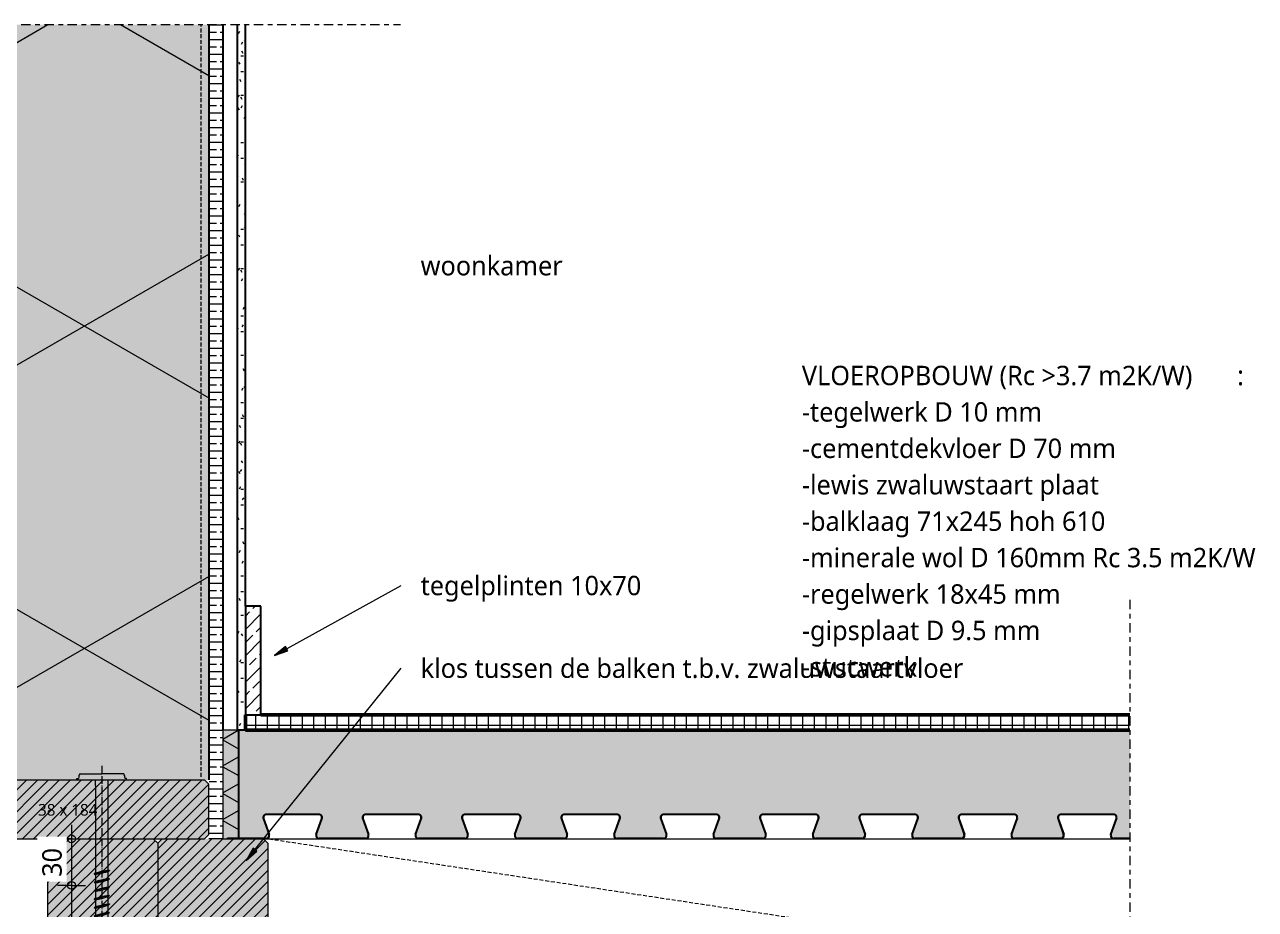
# Model space of a CAD drawing. Header units: millimetres. Extents: x 2927 to 18500, y -7154 to 6447.
# Drawn here: x 7344 to 8137, y 4149 to 4719 of the extents above; entities that cross this region are included whole.
import ezdxf

# ---------------------------------------------------------------- set-up
doc = ezdxf.new("R2010")
doc.units = ezdxf.units.MM
for name, pattern in [('MV_center', [15, 6, -3, 3, -3]), ('MV_hartlijn_staal', [6.6, 5, -0.8, 0, -0.8]), ('MV_hidden', [3.75, 2.5, -1.25])]:
    doc.linetypes.add(name, pattern=pattern)
for name, color, linetype, lineweight in [('A-ANNO-DIMS', 211, 'Continuous', 13), ('A-ANNO-DIMS-5', 211, 'Continuous', 13), ('A-ANNO-NOTE', 131, 'Continuous', 18), ('A-DETL', 90, 'Continuous', 13), ('A-DETL-GENF', 92, 'Continuous', 18), ('A-DETL-MEDM', 33, 'Continuous', 18), ('G-ANNO-TEXT', 231, 'Continuous', 13)]:
    doc.layers.add(name, color=color, linetype=linetype, lineweight=lineweight)
doc.styles.add('Segoe UI', font='segoeui.ttf', dxfattribs={"height": 7.5})
doc.styles.add('Segoe UI_3', font='segoeui.ttf', dxfattribs={"height": 12.5})
doc.styles.add('Segoe UI_B', font='segoeui.ttf', dxfattribs={"height": 12.5})
doc.dimstyles.new('2_5_mm', dxfattribs={"dimscale": 304.8, "dimtxt": 13.092049, "dimasz": 0.016404, "dimexe": 0.029528, "dimexo": 0.0625, "dimgap": 0.014764, "dimtad": 1, "dimdec": 0, "dimzin": 0, "dimdsep": 46, "dimtxsty": 'Segoe UI_3', "dimblk1": 'DOTBLANK', "dimblk2": 'DOTBLANK', "dimsah": 1, "dimcen": 0.09, "dimdle": 0.029528, "dimazin": 0, "dimtfac": 1, "dimtdec": 4, "dimtix": 1, "dimtmove": 0, "dimatfit": 3, "dimfxl": 0.029528, "dimfxlon": 1, "dimtvp": 1, "dimtfill": 1, "dimtolj": 1, "dimtzin": 0, "dimarcsym": 2})
doc.dimstyles.new('2_5_mm_controle', dxfattribs={"dimscale": 304.8, "dimtxt": 13.092049, "dimasz": 0.016404, "dimexe": 0.029528, "dimexo": 0.0625, "dimgap": 0.008202, "dimtad": 1, "dimdec": 0, "dimzin": 0, "dimdsep": 46, "dimtxsty": 'Segoe UI_3', "dimblk1": 'DOTBLANK', "dimblk2": 'DOTBLANK', "dimsah": 1, "dimcen": 0.09, "dimdle": 0.029528, "dimazin": 0, "dimtfac": 1, "dimtdec": 4, "dimtix": 1, "dimtmove": 0, "dimatfit": 3, "dimfxl": 0.029528, "dimfxlon": 1, "dimtvp": 1, "dimtfill": 1, "dimtolj": 1, "dimtzin": 0, "dimarcsym": 2})

# ---------------------------------------------------------------- blocks, each defined once
blk = doc.blocks.new('42 isolatie - Type 1-V14-Details Domera')
at = {"layer": 'A-DETL-GENF'}
blk.add_hatch(color=256, dxfattribs=at).paths.add_polyline_path([(38.28, -83.63), (38.28, -184.8), (525.28, -184.8), (525.28, -0.8), (38.28, -0.8), (38.28, -80.8)])
at = {"layer": 'A-DETL-GENF', "lineweight": 13}
h = blk.add_hatch(dxfattribs=at)
h.set_pattern_fill('FP_11', color=256, style=0, pattern_type=2)
h.set_pattern_definition([(300, (-2126.39, -181.76), (-155.885, -90), []), (240, (-2126.39, -181.76), (-155.885, 90), [])])
h.paths.add_polyline_path([(38.28, -83.63), (38.28, -184.8), (525.28, -184.8), (525.28, -0.8), (38.28, -0.8), (38.28, -80.8)])
at = {"layer": 'A-DETL-GENF'}
for p, q in [((213.46, -0.8), (38.28, -0.8)), ((213.46, -0.8), (38.28, -0.8)), ((230.28, -0.8), (213.46, -0.8)), ((230.28, -0.8), (213.46, -0.8)), ((525.28, -0.8), (230.28, -0.8)), ((38.28, -184.8), (525.28, -184.8))]:
    blk.add_line(p, q, dxfattribs=at)
blk = doc.blocks.new('00 hout_rechthoekig_sls - Vuren 71x221-4309774-Details Domera')
at = {"layer": 'A-DETL-GENF'}
blk.add_hatch(color=256, dxfattribs=at).paths.add_polyline_path([(221, -2.83), (218.17, 0), (2.83, 0), (0, -2.83), (0, -68.17), (2.83, -71), (218.17, -71), (221, -68.17), (221, -24.13)])
at = {"layer": 'A-DETL-MEDM', "lineweight": 13}
h = blk.add_hatch(dxfattribs=at)
h.set_pattern_fill('FP_51', color=256, style=0, pattern_type=2)
h.set_pattern_definition([(135, (4194.144, -7429.284), (-3.535534, -3.535534), [])])
h.paths.add_polyline_path([(221, -68.17), (221, -2.83), (218.17, 0), (2.83, 0), (0, -2.83), (0, -68.17), (2.83, -71), (218.17, -71)])
at = {"layer": 'A-DETL-MEDM'}
for p, q in [((0, -2.83), (2.83, 0)), ((2.83, 0), (0, -2.83)), ((218.17, 0), (221, -2.83)), ((218.17, 0), (221, -2.83)), ((2.83, -71), (0, -68.17)), ((0, -68.17), (2.83, -71)), ((2.83, -71), (218.17, -71)), ((221, -68.17), (218.17, -71)), ((218.17, -71), (221, -68.17))]:
    blk.add_line(p, q, dxfattribs=at)
blk = doc.blocks.new('00 hout_rechthoekig_sls - Vuren 71x221-V23-Details Domera')
at = {"layer": 'A-DETL-GENF'}
blk.add_hatch(color=256, dxfattribs=at).paths.add_polyline_path([(221, -2.83), (218.17, 0), (2.83, 0), (0, -2.83), (0, -68.17), (2.83, -71), (218.17, -71), (221, -68.17)])
at = {"layer": 'A-DETL-MEDM', "lineweight": 13}
h = blk.add_hatch(dxfattribs=at)
h.set_pattern_fill('FP_53', color=256, style=0, pattern_type=2)
h.set_pattern_definition([(135, (4194.144, -7500.284), (-3.535534, -3.535534), [])])
h.paths.add_polyline_path([(221, -68.17), (221, -2.83), (218.17, 0), (2.83, 0), (0, -2.83), (0, -68.17), (2.83, -71), (218.17, -71)])
at = {"layer": 'A-DETL-MEDM'}
for p, q in [((0, -2.83), (2.83, 0)), ((2.83, 0), (0, -2.83)), ((2.83, 0), (218.17, 0)), ((218.17, 0), (221, -2.83)), ((218.17, 0), (221, -2.83)), ((221, -68.17), (221, -2.83)), ((0, -29), (0, -38)), ((2.83, -71), (0, -68.17)), ((0, -68.17), (2.83, -71)), ((2.83, -71), (218.17, -71)), ((221, -68.17), (218.17, -71)), ((218.17, -71), (221, -68.17))]:
    blk.add_line(p, q, dxfattribs=at)
blk = doc.blocks.new('00 hout_rechthoekig_sls - SLS 38x184-V24-Details Domera')
at = {"layer": 'A-DETL-GENF'}
blk.add_hatch(color=256, dxfattribs=at).paths.add_polyline_path([(181.17, -38), (184, -35.17), (184, -2.83), (181.17, 0), (2.83, 0), (0, -2.83), (0, -35.17), (2.83, -38), (126.87, -38)])
at = {"layer": 'A-DETL-MEDM', "lineweight": 13}
h = blk.add_hatch(dxfattribs=at)
h.set_pattern_fill('FP_54', color=256, style=0, pattern_type=2)
h.set_pattern_definition([(45, (-7278.284, -4232.144), (-3.535534, 3.535534), [])])
h.paths.add_polyline_path([(181.17, -38), (184, -35.17), (184, -2.83), (181.17, 0), (2.83, 0), (0, -2.83), (0, -35.17), (2.83, -38), (126.87, -38)])
at = {"layer": 'A-DETL-MEDM'}
for p, q in [((0, -2.83), (2.83, 0)), ((2.83, 0), (0, -2.83)), ((2.83, 0), (181.17, 0)), ((181.17, 0), (184, -2.83)), ((0, -2.83), (0, -35.17)), ((181.17, 0), (184, -2.83)), ((184, -35.17), (184, -2.83)), ((2.83, -38), (0, -35.17)), ((0, -35.17), (2.83, -38)), ((2.83, -38), (181.17, -38)), ((184, -35.17), (181.17, -38)), ((181.17, -38), (184, -35.17))]:
    blk.add_line(p, q, dxfattribs=at)
blk = doc.blocks.new('NLRS_00_DI_maskeer - Type 1-4234566-Details Domera')
at = {"layer": 'A-DETL-GENF', "linetype": 'MV_center'}
blk.add_line((384.5, 0), (-100, 0), dxfattribs=at)
blk = doc.blocks.new('42 isolatie - Type 1-3773044-Details Domera')
at = {"layer": 'A-DETL-GENF'}
blk.add_hatch(color=256, dxfattribs=at).paths.add_polyline_path([(0.28, -0.8), (0.28, -3.3), (0.78, -4.01), (0.78, -10.8), (70.28, -10.8), (70.28, -0.8), (11.79, -0.8)])
at = {"layer": 'A-DETL-GENF', "lineweight": 13}
h = blk.add_hatch(dxfattribs=at)
h.set_pattern_fill('FP_56', color=256, style=0, pattern_type=2)
h.set_pattern_definition([(300, (-2375.531, -120.812), (-12.99038, -7.5), []), (240, (-2375.531, -120.812), (-12.99038, 7.5), [])])
h.paths.add_polyline_path([(0.28, -0.8), (0.28, -3.3), (0.78, -4.01), (0.78, -10.8), (70.28, -10.8), (70.28, -0.8), (11.79, -0.8)])
at = {"layer": 'A-DETL-GENF'}
for p, q in [((70.28, -0.8), (0.28, -0.8)), ((0.28, -0.8), (0.28, -3.3)), ((70.28, -0.8), (0.28, -0.8)), ((0.28, -0.8), (0.28, -3.3)), ((70.28, -10.8), (70.28, -0.8)), ((70.28, -10.8), (70.28, -0.8)), ((0.78, -10.8), (70.28, -10.8))]:
    blk.add_line(p, q, dxfattribs=at)
blk = doc.blocks.new('23 Zwaluwstaartplaat - Lewis Zwaluwstaartplaat-3218157-Details Domera')
at = {"layer": 'A-DETL-GENF'}
blk.add_hatch(color=256, dxfattribs=at).paths.add_polyline_path([(482.09, 0), (511.91, 0), (512.44, 0.06), (512.95, 0.25), (513.39, 0.55), (513.75, 0.95), (514, 1.42), (514.14, 1.94), (514.14, 2.52), (514.03, 3), (510.35, 13.57), (510.35, 13.99), (510.46, 14.39), (510.66, 14.76), (510.94, 15.07), (511.28, 15.3), (511.67, 15.45), (512.09, 15.5), (546.33, 15.45), (546.72, 15.3), (547.06, 15.07), (547.34, 14.76), (547.56, 14.31), (547.65, 13.99), (547.65, 13.57), (547.54, 13.1), (543.97, 3), (543.85, 2.48), (543.86, 1.94), (544, 1.42), (544.25, 0.95), (544.61, 0.55), (545.05, 0.25), (545.56, 0.06), (546.09, 0), (556.5, 0), (556.5, 0.5), (545.67, 0.55), (545.28, 0.7), (544.92, 0.95), (544.56, 1.42), (544.46, 1.61), (544.35, 2.01), (544.36, 2.48), (544.5, 3), (548.07, 13.17), (548.15, 13.57), (548.14, 14.06), (548, 14.58), (547.73, 15.07), (547.31, 15.5), (546.72, 15.83), (546.44, 15.94), (545.91, 16), (512.09, 16), (511.56, 15.94), (510.94, 15.67), (510.48, 15.3), (510.25, 15.05), (509.95, 14.39), (509.86, 13.99), (509.85, 13.52), (509.97, 13), (513.65, 2.43), (513.65, 2.01), (513.44, 1.42), (513.34, 1.24), (512.95, 0.85), (512.72, 0.7), (512.33, 0.55), (511.91, 0.5), (481.67, 0.55), (481.28, 0.7), (480.92, 0.95), (480.56, 1.42), (480.46, 1.61), (480.35, 2.01), (480.36, 2.48), (480.5, 3), (484.07, 13.17), (484.15, 13.57), (484.14, 14.06), (484, 14.58), (483.73, 15.07), (483.31, 15.5), (482.72, 15.83), (482.44, 15.94), (481.91, 16), (448.09, 16), (447.56, 15.94), (446.94, 15.67), (446.48, 15.3), (446.25, 15.05), (445.95, 14.39), (445.86, 13.99), (445.85, 13.52), (445.97, 13), (449.65, 2.43), (449.65, 2.01), (449.44, 1.42), (449.34, 1.24), (448.95, 0.85), (448.72, 0.7), (448.33, 0.55), (447.91, 0.5), (417.67, 0.55), (417.28, 0.7), (416.92, 0.95), (416.56, 1.42), (416.46, 1.61), (416.35, 2.01), (416.36, 2.48), (416.5, 3), (420.07, 13.17), (420.15, 13.57), (420.14, 14.06), (420, 14.58), (419.73, 15.07), (419.31, 15.5), (418.72, 15.83), (418.44, 15.94), (417.91, 16), (384.09, 16), (383.56, 15.94), (382.94, 15.67), (382.48, 15.3), (382.25, 15.05), (381.95, 14.39), (381.86, 13.99), (381.85, 13.52), (381.97, 13), (385.65, 2.43), (385.65, 2.01), (385.44, 1.42), (385.34, 1.24), (384.95, 0.85), (384.72, 0.7), (384.33, 0.55), (383.91, 0.5), (353.67, 0.55), (353.28, 0.7), (352.92, 0.95), (352.56, 1.42), (352.46, 1.61), (352.35, 2.01), (352.36, 2.48), (352.5, 3), (356.07, 13.17), (356.15, 13.57), (356.14, 14.06), (356, 14.58), (355.73, 15.07), (355.31, 15.5), (354.72, 15.83), (354.44, 15.94), (353.91, 16), (320.09, 16), (319.56, 15.94), (318.94, 15.67), (318.48, 15.3), (318.25, 15.05), (317.95, 14.39), (317.86, 13.99), (317.85, 13.52), (317.97, 13), (321.65, 2.43), (321.65, 2.01), (321.44, 1.42), (321.34, 1.24), (320.95, 0.85), (320.72, 0.7), (320.33, 0.55), (319.91, 0.5), (289.66, 0.55), (289.28, 0.7), (288.92, 0.95), (288.56, 1.42), (288.46, 1.61), (288.35, 2.01), (288.36, 2.48), (288.5, 3), (292.07, 13.17), (292.15, 13.57), (292.14, 14.06), (291.9, 14.76), (291.65, 15.16), (291.31, 15.5), (290.95, 15.75), (290.44, 15.94), (289.91, 16), (256.09, 16), (255.56, 15.94), (254.94, 15.67), (254.48, 15.3), (254.25, 15.05), (254, 14.58), (253.86, 13.99), (253.85, 13.52), (253.97, 13), (257.65, 2.43), (257.65, 2.01), (257.44, 1.42), (257.34, 1.24), (256.95, 0.85), (256.72, 0.7), (256.33, 0.55), (255.91, 0.5), (225.67, 0.55), (225.28, 0.7), (224.92, 0.95), (224.56, 1.42), (224.46, 1.61), (224.35, 2.01), (224.36, 2.48), (224.5, 3), (228.07, 13.17), (228.15, 13.52), (228.14, 14.06), (227.9, 14.76), (227.73, 15.07), (227.31, 15.5), (226.72, 15.83), (226.44, 15.94), (225.91, 16), (192.09, 16), (191.56, 15.94), (190.94, 15.67), (190.48, 15.3), (190.25, 15.05), (189.95, 14.39), (189.86, 14.06), (189.85, 13.52), (189.97, 13), (193.65, 2.43), (193.65, 2.01), (193.44, 1.42), (193.34, 1.24), (192.95, 0.85), (192.72, 0.7), (192.33, 0.55), (191.91, 0.5), (161.67, 0.55), (161.28, 0.7), (160.92, 0.95), (160.56, 1.42), (160.46, 1.61), (160.35, 2.01), (160.36, 2.48), (160.5, 3), (164.07, 13.17), (164.15, 13.52), (164.14, 14.06), (163.9, 14.76), (163.73, 15.07), (163.31, 15.5), (162.72, 15.83), (162.44, 15.94), (161.91, 16), (128.09, 16), (127.56, 15.94), (126.94, 15.67), (126.48, 15.3), (126.25, 15.05), (125.95, 14.39), (125.86, 14.06), (125.85, 13.52), (125.97, 13), (129.65, 2.43), (129.65, 2.01), (129.44, 1.42), (129.34, 1.24), (128.95, 0.85), (128.72, 0.7), (128.33, 0.55), (127.91, 0.5), (97.67, 0.55), (97.28, 0.7), (96.92, 0.95), (96.56, 1.42), (96.46, 1.61), (96.35, 2.01), (96.36, 2.48), (96.5, 3), (100.07, 13.17), (100.15, 13.52), (100.14, 14.06), (99.9, 14.76), (99.73, 15.07), (99.31, 15.5), (98.72, 15.83), (98.44, 15.94), (97.91, 16), (64.09, 16), (63.56, 15.94), (62.94, 15.67), (62.48, 15.3), (62.25, 15.05), (61.95, 14.39), (61.86, 14.06), (61.85, 13.52), (61.97, 13), (65.65, 2.43), (65.65, 2.01), (65.44, 1.42), (65.34, 1.24), (64.95, 0.85), (64.72, 0.7), (64.33, 0.55), (63.91, 0.5), (33.67, 0.55), (33.28, 0.7), (32.92, 0.95), (32.56, 1.42), (32.46, 1.61), (32.35, 2.01), (32.36, 2.48), (32.5, 3), (36.07, 13.17), (36.15, 13.52), (36.14, 14.06), (35.9, 14.76), (35.73, 15.07), (35.31, 15.5), (34.72, 15.83), (34.44, 15.94), (33.91, 16), (0.09, 16), (-0.44, 15.94), (-1.06, 15.67), (-1.52, 15.3), (-1.75, 15.05), (-2.05, 14.39), (-2.14, 14.06), (-2.15, 13.52), (-2.03, 13), (1.65, 2.43), (1.65, 2.01), (1.44, 1.42), (1.34, 1.24), (0.95, 0.85), (0.72, 0.7), (0.33, 0.55), (-0.09, 0.5), (-24.79, 0.5), (-25.5, 0), (-0.09, 0), (0.44, 0.06), (0.95, 0.25), (1.39, 0.55), (1.75, 0.95), (2, 1.42), (2.14, 1.94), (2.14, 2.52), (2.03, 3), (-1.65, 13.57), (-1.65, 13.99), (-1.54, 14.39), (-1.34, 14.76), (-1.06, 15.07), (-0.72, 15.3), (-0.33, 15.45), (0.09, 15.5), (34.33, 15.45), (34.72, 15.3), (35.06, 15.07), (35.34, 14.76), (35.56, 14.31), (35.65, 13.99), (35.65, 13.54), (35.54, 13.1), (31.97, 3), (31.85, 2.48), (31.86, 1.94), (32, 1.42), (32.25, 0.95), (32.61, 0.55), (33.05, 0.25), (33.56, 0.06), (34.09, 0), (63.91, 0), (64.44, 0.06), (64.95, 0.25), (65.39, 0.55), (65.75, 0.95), (66, 1.42), (66.14, 1.94), (66.14, 2.52), (66.03, 3), (62.35, 13.57), (62.35, 13.99), (62.46, 14.39), (62.66, 14.76), (62.94, 15.07), (63.28, 15.3), (63.67, 15.45), (64.09, 15.5), (98.33, 15.45), (98.72, 15.3), (99.06, 15.07), (99.34, 14.76), (99.56, 14.31), (99.65, 13.99), (99.65, 13.54), (99.54, 13.1), (95.97, 3), (95.85, 2.48), (95.86, 1.94), (96, 1.42), (96.25, 0.95), (96.61, 0.55), (97.05, 0.25), (97.56, 0.06), (98.09, 0), (127.91, 0), (128.44, 0.06), (128.95, 0.25), (129.39, 0.55), (129.75, 0.95), (130, 1.42), (130.14, 1.94), (130.14, 2.52), (130.03, 3), (126.35, 13.57), (126.35, 13.99), (126.46, 14.39), (126.66, 14.76), (126.94, 15.07), (127.28, 15.3), (127.67, 15.45), (128.09, 15.5), (162.33, 15.45), (162.72, 15.3), (163.06, 15.07), (163.34, 14.76), (163.56, 14.31), (163.65, 13.99), (163.65, 13.54), (163.54, 13.1), (159.97, 3), (159.85, 2.48), (159.86, 1.94), (160, 1.42), (160.25, 0.95), (160.61, 0.55), (161.05, 0.25), (161.56, 0.06), (162.09, 0), (191.91, 0), (192.44, 0.06), (192.95, 0.25), (193.39, 0.55), (193.75, 0.95), (194, 1.42), (194.14, 1.94), (194.14, 2.52), (194.03, 3), (190.35, 13.57), (190.35, 13.99), (190.46, 14.39), (190.66, 14.76), (190.94, 15.07), (191.28, 15.3), (191.67, 15.45), (192.09, 15.5), (226.33, 15.45), (226.72, 15.3), (227.06, 15.07), (227.34, 14.76), (227.56, 14.31), (227.65, 13.99), (227.65, 13.54), (227.54, 13.1), (223.97, 3), (223.85, 2.48), (223.86, 1.94), (224, 1.42), (224.25, 0.95), (224.61, 0.55), (225.05, 0.25), (225.56, 0.06), (226.09, 0), (255.91, 0), (256.44, 0.06), (256.95, 0.25), (257.39, 0.55), (257.75, 0.95), (258, 1.42), (258.14, 1.94), (258.14, 2.52), (258.03, 3), (254.35, 13.57), (254.35, 13.99), (254.46, 14.39), (254.66, 14.76), (254.94, 15.07), (255.28, 15.3), (255.67, 15.45), (256.09, 15.5), (290.33, 15.45), (290.72, 15.3), (291.06, 15.07), (291.34, 14.76), (291.56, 14.31), (291.65, 13.99), (291.65, 13.57), (291.56, 13.17), (287.97, 3), (287.85, 2.48), (287.86, 1.94), (288, 1.42), (288.25, 0.95), (288.61, 0.55), (289.05, 0.25), (289.56, 0.06), (290.09, 0), (319.91, 0), (320.44, 0.06), (320.95, 0.25), (321.39, 0.55), (321.75, 0.95), (322, 1.42), (322.14, 1.94), (322.14, 2.52), (322.03, 3), (318.35, 13.57), (318.35, 13.99), (318.46, 14.39), (318.66, 14.76), (318.94, 15.07), (319.28, 15.3), (319.67, 15.45), (320.09, 15.5), (354.33, 15.45), (354.72, 15.3), (355.06, 15.07), (355.34, 14.76), (355.56, 14.31), (355.65, 13.99), (355.65, 13.57), (355.54, 13.1), (351.97, 3), (351.85, 2.48), (351.86, 1.94), (352, 1.42), (352.25, 0.95), (352.61, 0.55), (353.05, 0.25), (353.56, 0.06), (354.09, 0), (383.91, 0), (384.44, 0.06), (384.95, 0.25), (385.39, 0.55), (385.75, 0.95), (386, 1.42), (386.14, 1.94), (386.14, 2.52), (386.03, 3), (382.35, 13.57), (382.35, 13.99), (382.46, 14.39), (382.66, 14.76), (382.94, 15.07), (383.28, 15.3), (383.67, 15.45), (384.09, 15.5), (418.33, 15.45), (418.72, 15.3), (419.06, 15.07), (419.34, 14.76), (419.56, 14.31), (419.65, 13.99), (419.65, 13.57), (419.54, 13.1), (415.97, 3), (415.85, 2.48), (415.86, 1.94), (416, 1.42), (416.25, 0.95), (416.61, 0.55), (417.05, 0.25), (417.56, 0.06), (418.09, 0), (447.91, 0), (448.44, 0.06), (448.95, 0.25), (449.39, 0.55), (449.75, 0.95), (450, 1.42), (450.14, 1.94), (450.14, 2.52), (450.03, 3), (446.35, 13.57), (446.35, 13.99), (446.46, 14.39), (446.66, 14.76), (446.94, 15.07), (447.28, 15.3), (447.67, 15.45), (448.09, 15.5), (482.33, 15.45), (482.72, 15.3), (483.06, 15.07), (483.34, 14.76), (483.56, 14.31), (483.65, 13.99), (483.65, 13.57), (483.54, 13.1), (479.97, 3), (479.85, 2.48), (479.86, 1.94), (480, 1.42), (480.25, 0.95), (480.61, 0.55), (481.05, 0.25), (481.56, 0.06)])
for p, q in [((33.91, 16), (0.09, 16)), ((97.91, 16), (64.09, 16)), ((161.91, 16), (128.09, 16)), ((225.91, 16), (192.09, 16)), ((289.91, 16), (256.09, 16)), ((353.91, 16), (320.09, 16)), ((417.91, 16), (384.09, 16)), ((481.91, 16), (448.09, 16)), ((545.91, 16), (512.09, 16)), ((-2.03, 13), (1.56, 2.83)), ((-1.56, 13.17), (2.03, 3)), ((33.91, 15.5), (0.09, 15.5)), ((31.97, 3), (35.56, 13.17)), ((32.44, 2.83), (36.03, 13)), ((61.97, 13), (65.56, 2.83)), ((62.44, 13.17), (66.03, 3)), ((97.91, 15.5), (64.09, 15.5)), ((95.97, 3), (99.56, 13.17)), ((96.44, 2.83), (100.03, 13)), ((125.97, 13), (129.56, 2.83)), ((126.44, 13.17), (130.03, 3)), ((161.91, 15.5), (128.09, 15.5)), ((159.97, 3), (163.56, 13.17)), ((160.44, 2.83), (164.03, 13)), ((189.97, 13), (193.56, 2.83)), ((190.44, 13.17), (194.03, 3)), ((225.91, 15.5), (192.09, 15.5)), ((223.97, 3), (227.56, 13.17)), ((224.44, 2.83), (228.03, 13)), ((253.97, 13), (257.56, 2.83)), ((254.44, 13.17), (258.03, 3)), ((289.91, 15.5), (256.09, 15.5)), ((287.97, 3), (291.56, 13.17)), ((288.44, 2.83), (292.03, 13)), ((317.97, 13), (321.56, 2.83)), ((318.44, 13.17), (322.03, 3)), ((353.91, 15.5), (320.09, 15.5)), ((351.97, 3), (355.56, 13.17)), ((352.44, 2.83), (356.03, 13)), ((381.97, 13), (385.56, 2.83)), ((382.44, 13.17), (386.03, 3)), ((417.91, 15.5), (384.09, 15.5)), ((415.97, 3), (419.56, 13.17)), ((416.44, 2.83), (420.03, 13)), ((445.97, 13), (449.56, 2.83)), ((446.44, 13.17), (450.03, 3)), ((481.91, 15.5), (448.09, 15.5)), ((479.97, 3), (483.56, 13.17)), ((480.44, 2.83), (484.03, 13)), ((509.97, 13), (513.56, 2.83)), ((510.44, 13.17), (514.03, 3)), ((545.91, 15.5), (512.09, 15.5)), ((543.97, 3), (547.56, 13.17)), ((544.44, 2.83), (548.03, 13)), ((-24.79, 0.5), (-25.5, 0)), ((-25.5, 0), (-0.09, 0)), ((-0.09, 0.5), (-24.79, 0.5)), ((63.91, 0.5), (34.09, 0.5)), ((127.91, 0.5), (98.09, 0.5)), ((191.91, 0.5), (162.09, 0.5)), ((255.91, 0.5), (226.09, 0.5)), ((319.91, 0.5), (290.09, 0.5)), ((383.91, 0.5), (354.09, 0.5)), ((447.91, 0.5), (418.09, 0.5)), ((511.91, 0.5), (482.09, 0.5)), ((556.5, 0.5), (546.09, 0.5)), ((34.09, 0), (63.91, 0)), ((98.09, 0), (127.91, 0)), ((162.09, 0), (191.91, 0)), ((226.09, 0), (255.91, 0)), ((290.09, 0), (319.91, 0)), ((354.09, 0), (383.91, 0)), ((418.09, 0), (447.91, 0)), ((482.09, 0), (511.91, 0)), ((546.09, 0), (556.5, 0))]:
    blk.add_line(p, q, dxfattribs=at)
for centre, radius, start, end in [((0.09, 13.75), 2.25, 90, 199.47122), ((33.91, 13.75), 2.25, 340.52878, 90), ((64.09, 13.75), 2.25, 90, 199.47122), ((97.91, 13.75), 2.25, 340.52878, 90), ((128.09, 13.75), 2.25, 90, 199.47122), ((161.91, 13.75), 2.25, 340.52878, 90), ((192.09, 13.75), 2.25, 90, 199.47122), ((225.91, 13.75), 2.25, 340.52878, 90), ((256.09, 13.75), 2.25, 90, 199.47122), ((289.91, 13.75), 2.25, 340.52878, 90), ((320.09, 13.75), 2.25, 90, 199.47122), ((353.91, 13.75), 2.25, 340.52878, 90), ((384.09, 13.75), 2.25, 90, 199.47122), ((417.91, 13.75), 2.25, 340.52878, 90), ((448.09, 13.75), 2.25, 90, 199.47122), ((481.91, 13.75), 2.25, 340.52878, 90), ((512.09, 13.75), 2.25, 90, 199.47122), ((545.91, 13.75), 2.25, 340.52878, 90), ((0.09, 13.75), 1.75, 90, 199.47122), ((33.91, 13.75), 1.75, 340.52878, 90), ((64.09, 13.75), 1.75, 90, 199.47122), ((97.91, 13.75), 1.75, 340.52878, 90), ((128.09, 13.75), 1.75, 90, 199.47122), ((161.91, 13.75), 1.75, 340.52878, 90), ((192.09, 13.75), 1.75, 90, 199.47122), ((225.91, 13.75), 1.75, 340.52878, 90), ((256.09, 13.75), 1.75, 90, 199.47122), ((289.91, 13.75), 1.75, 340.52878, 90), ((320.09, 13.75), 1.75, 90, 199.47122), ((353.91, 13.75), 1.75, 340.52878, 90), ((384.09, 13.75), 1.75, 90, 199.47122), ((417.91, 13.75), 1.75, 340.52878, 90), ((448.09, 13.75), 1.75, 90, 199.47122), ((481.91, 13.75), 1.75, 340.52878, 90), ((512.09, 13.75), 1.75, 90, 199.47122), ((545.91, 13.75), 1.75, 340.52878, 90), ((-0.09, 2.25), 2.25, 270, 19.47122), ((-0.09, 2.25), 1.75, 270, 19.47122), ((34.09, 2.25), 2.25, 160.52878, 270), ((34.09, 2.25), 1.75, 160.52878, 270), ((63.91, 2.25), 2.25, 270, 19.47122), ((63.91, 2.25), 1.75, 270, 19.47122), ((98.09, 2.25), 2.25, 160.52878, 270), ((98.09, 2.25), 1.75, 160.52878, 270), ((127.91, 2.25), 2.25, 270, 19.47122), ((127.91, 2.25), 1.75, 270, 19.47122), ((162.09, 2.25), 2.25, 160.52878, 270), ((162.09, 2.25), 1.75, 160.52878, 270), ((191.91, 2.25), 2.25, 270, 19.47122), ((191.91, 2.25), 1.75, 270, 19.47122), ((226.09, 2.25), 2.25, 160.52878, 270), ((226.09, 2.25), 1.75, 160.52878, 270), ((255.91, 2.25), 2.25, 270, 19.47122), ((255.91, 2.25), 1.75, 270, 19.47122), ((290.09, 2.25), 2.25, 160.52878, 270), ((290.09, 2.25), 1.75, 160.52878, 270), ((319.91, 2.25), 2.25, 270, 19.47122), ((319.91, 2.25), 1.75, 270, 19.47122), ((354.09, 2.25), 2.25, 160.52878, 270), ((354.09, 2.25), 1.75, 160.52878, 270), ((383.91, 2.25), 2.25, 270, 19.47122), ((383.91, 2.25), 1.75, 270, 19.47122), ((418.09, 2.25), 2.25, 160.52878, 270), ((418.09, 2.25), 1.75, 160.52878, 270), ((447.91, 2.25), 2.25, 270, 19.47122), ((447.91, 2.25), 1.75, 270, 19.47122), ((482.09, 2.25), 2.25, 160.52878, 270), ((482.09, 2.25), 1.75, 160.52878, 270), ((511.91, 2.25), 2.25, 270, 19.47122), ((511.91, 2.25), 1.75, 270, 19.47122), ((546.09, 2.25), 2.25, 160.52878, 270), ((546.09, 2.25), 1.75, 160.52878, 270)]:
    blk.add_arc(centre, radius, start, end, dxfattribs=at)
blk = doc.blocks.new('28 schroeven 2D - Tellerkop-schroef 10_0x180mm-3218140-Details Domera')
at = {"layer": 'A-DETL-GENF', "linetype": 'MV_hartlijn_staal', "lineweight": 13}
blk.add_line((0, 9.1), (0, -185.9), dxfattribs=at)
at = {"layer": 'A-DETL-GENF', "lineweight": 5}
for p, q in [((-16, 0), (-16, 1)), ((-16, 1), (-15, 1)), ((-14.2, 4), (0, 4)), ((14.2, 4), (0, 4)), ((16, 1), (15, 1)), ((16, 0), (16, 1)), ((-16, 0), (16, 0)), ((-4, -3.55), (-4, -175)), ((4, -175), (4, -3.55)), ((5, -58.31), (-5, -60.64)), ((-5, -60.64), (-4.25, -60)), ((4.25, -58.95), (5, -58.31)), ((5, -63.75), (-5, -66.08)), ((-5, -66.08), (-4.25, -65.44)), ((5, -69.19), (-5, -71.52)), ((-5, -71.52), (-4.25, -70.88)), ((4.25, -64.39), (5, -63.75)), ((4.25, -69.83), (5, -69.19)), ((5, -74.63), (-5, -76.96)), ((-5, -76.96), (-4.25, -76.32)), ((4.25, -75.27), (5, -74.63)), ((5, -80.07), (-5, -82.4)), ((-5, -82.4), (-4.25, -81.76)), ((5, -85.52), (-5, -87.84)), ((-5, -87.84), (-4.25, -87.2)), ((4.25, -80.71), (5, -80.07)), ((4.25, -86.16), (5, -85.52)), ((5, -90.96), (-5, -93.28)), ((-5, -93.28), (-4.25, -92.64)), ((4.25, -91.6), (5, -90.96)), ((5, -96.4), (-5, -98.72)), ((-5, -98.72), (-4.25, -98.08)), ((5, -101.84), (-5, -104.17)), ((4.25, -97.04), (5, -96.4)), ((4.25, -102.48), (5, -101.84)), ((-5, -104.17), (-4.25, -103.53)), ((5, -107.28), (-5, -109.61)), ((-5, -109.61), (-4.25, -108.97)), ((4.25, -107.92), (5, -107.28)), ((5, -112.72), (-5, -115.05)), ((-5, -115.05), (-4.25, -114.41)), ((5, -118.16), (-5, -120.49)), ((4.25, -113.36), (5, -112.72)), ((4.25, -118.8), (5, -118.16)), ((-5, -120.49), (-4.25, -119.85)), ((5, -123.6), (-5, -125.93)), ((-5, -125.93), (-4.25, -125.29)), ((4.25, -124.24), (5, -123.6)), ((5, -129.04), (-5, -131.37)), ((-5, -131.37), (-4.25, -130.73)), ((5, -134.48), (-5, -136.81)), ((4.25, -129.68), (5, -129.04)), ((4.25, -135.12), (5, -134.48)), ((-5, -136.81), (-4.25, -136.17)), ((5, -139.92), (-5, -142.25)), ((-5, -142.25), (-4.25, -141.61)), ((4.25, -140.56), (5, -139.92)), ((5, -145.36), (-5, -147.69)), ((-5, -147.69), (-4.25, -147.05)), ((4.25, -146), (5, -145.36)), ((5, -150.8), (-5, -153.13)), ((-5, -153.13), (-4.25, -152.49)), ((5, -156.24), (-5, -158.57)), ((-5, -158.57), (-4.25, -157.93)), ((4.25, -151.44), (5, -150.8)), ((4.25, -156.88), (5, -156.24)), ((5, -161.68), (-5, -164.01)), ((-5, -164.01), (-4.25, -163.37)), ((4.25, -162.32), (5, -161.68)), ((5, -167.13), (-5, -169.45)), ((-5, -169.45), (-4.25, -168.81)), ((5, -172.57), (-5, -174.89)), ((-5, -174.89), (-4.25, -174.25)), ((4.25, -167.77), (5, -167.13)), ((4.25, -173.21), (5, -172.57)), ((4.26, -174.67), (-4.26, -176.66)), ((-4.26, -176.66), (-3.51, -176.02)), ((-4, -175), (0, -180)), ((3.52, -177.07), (-3.52, -178.71)), ((-3.52, -178.71), (-2.77, -178.07)), ((0, -180), (4, -175)), ((2.77, -177.71), (3.52, -177.07)), ((3.51, -175.31), (4.26, -174.67))]:
    blk.add_line(p, q, dxfattribs=at)
at = {"layer": 'A-DETL-GENF'}
for p, q in [((-4, -3.55), (-4, 0)), ((4, -3.55), (4, 0))]:
    blk.add_line(p, q, dxfattribs=at)
at = {"layer": 'A-DETL-GENF', "lineweight": 5}
for centre, start, end in [((-6.79, 0.41), 154.12592, 175.87408), ((6.79, 0.41), 4.12592, 25.87408)]:
    blk.add_arc(centre, 8.23, start, end, dxfattribs=at)
for points in [[(-5, -60.64), (-3.5, -61.2), (4.25, -58.95)], [(-4.25, -60), (4.37, -57.74), (5, -58.31)], [(-5, -66.08), (-3.5, -66.64), (4.25, -64.39)], [(-5, -71.52), (-3.5, -72.08), (4.25, -69.83)], [(-4.25, -65.44), (4.37, -63.18), (5, -63.75)], [(-4.25, -70.88), (4.37, -68.62), (5, -69.19)], [(-5, -76.96), (-3.5, -77.52), (4.25, -75.27)], [(-4.25, -76.32), (4.37, -74.06), (5, -74.63)], [(-5, -82.4), (-3.5, -82.96), (4.25, -80.71)], [(-5, -87.84), (-3.5, -88.4), (4.25, -86.16)], [(-4.25, -81.76), (4.37, -79.5), (5, -80.07)], [(-4.25, -87.2), (4.37, -84.94), (5, -85.52)], [(-5, -93.28), (-3.5, -93.84), (4.25, -91.6)], [(-4.25, -92.64), (4.37, -90.38), (5, -90.96)], [(-5, -98.72), (-3.5, -99.28), (4.25, -97.04)], [(-5, -104.17), (-3.5, -104.72), (4.25, -102.48)], [(-4.25, -98.08), (4.37, -95.82), (5, -96.4)], [(-4.25, -103.53), (4.37, -101.26), (5, -101.84)], [(-5, -109.61), (-3.5, -110.17), (4.25, -107.92)], [(-4.25, -108.97), (4.37, -106.7), (5, -107.28)], [(-5, -115.05), (-3.5, -115.61), (4.25, -113.36)], [(-5, -120.49), (-3.5, -121.05), (4.25, -118.8)], [(-4.25, -114.41), (4.37, -112.15), (5, -112.72)], [(-4.25, -119.85), (4.37, -117.59), (5, -118.16)], [(-5, -125.93), (-3.5, -126.49), (4.25, -124.24)], [(-4.25, -125.29), (4.37, -123.03), (5, -123.6)], [(-5, -131.37), (-3.5, -131.93), (4.25, -129.68)], [(-4.25, -130.73), (4.37, -128.47), (5, -129.04)], [(-4.25, -136.17), (4.37, -133.91), (5, -134.48)], [(-5, -136.81), (-3.5, -137.37), (4.25, -135.12)], [(-5, -142.25), (-3.5, -142.81), (4.25, -140.56)], [(-4.25, -141.61), (4.37, -139.35), (5, -139.92)], [(-5, -147.69), (-3.5, -148.25), (4.25, -146)], [(-4.25, -147.05), (4.37, -144.79), (5, -145.36)], [(-5, -153.13), (-3.5, -153.69), (4.25, -151.44)], [(-5, -158.57), (-3.5, -159.13), (4.25, -156.88)], [(-4.25, -152.49), (4.37, -150.23), (5, -150.8)], [(-4.25, -157.93), (4.37, -155.67), (5, -156.24)], [(-5, -164.01), (-3.5, -164.57), (4.25, -162.32)], [(-4.25, -163.37), (4.37, -161.11), (5, -161.68)], [(-5, -169.45), (-3.5, -170.01), (4.25, -167.77)], [(-5, -174.89), (-3.5, -175.45), (4.25, -173.21)], [(-4.25, -168.81), (4.37, -166.55), (5, -167.13)], [(-4.25, -174.25), (4.37, -171.99), (5, -172.57)], [(-4.26, -176.66), (-3.01, -177.14), (3.51, -175.31)], [(-3.52, -178.71), (-2.51, -179.11), (2.77, -177.71)], [(-3.51, -176.02), (3.73, -174.19), (4.26, -174.67)], [(-2.77, -178.07), (3.1, -176.67), (3.52, -177.07)]]:
    blk.add_open_spline(points, degree=2, dxfattribs=at)
blk = doc.blocks.new('NLRS_00_DI_maskeer - Type 1-4234567-Details Domera')
at = {"layer": 'A-DETL-GENF', "linetype": 'MV_center'}
blk.add_line((409.5, 0), (-100, 0), dxfattribs=at)
blk = doc.blocks.new('DIMBLOCK30-Details Domera')
at = {"layer": 'A-ANNO-DIMS-5'}
for p, q in [((7373.74, 4203.14), (7373.74, 4155.14)), ((7373.74, 4194.14), (7364.74, 4194.14)), ((7373.74, 4194.14), (7382.74, 4194.14)), ((7373.74, 4164.14), (7364.74, 4164.14)), ((7373.74, 4164.14), (7382.74, 4164.14))]:
    blk.add_line(p, q, dxfattribs=at)
for centre in [(7373.74, 4194.14), (7373.74, 4164.14)]:
    blk.add_circle(centre, 2.5, dxfattribs=at)
at = {"layer": 'A-ANNO-DIMS-5', "color": 0, "insert": (7354.93, 4169.62), "char_height": 12.5, "width": 22.8516, "attachment_point": 1, "rotation": 90, "line_spacing_factor": 1.142579, "style": 'Segoe UI_3', "bg_fill": 3, "box_fill_scale": 1.25, "bg_fill_color": 9, "bg_fill_true_color": 13158600, "bg_fill_transparency": 0}
blk.add_mtext('30', dxfattribs=at)
blk = doc.blocks.new('_DotBlank')
at = {"color": 0, "linetype": 'ByBlock', "lineweight": -2}
blk.add_line((-0.5, 0), (-1, 0), dxfattribs=at)
blk.add_circle((0, 0), 0.5, dxfattribs=at)
blk = doc.blocks.new('DIMBLOCK63-Details Domera')
at = {"layer": 'A-ANNO-DIMS-5'}
for p, q in [((7373.74, 4173.14), (7373.74, 4035.14)), ((7373.74, 4164.14), (7364.74, 4164.14)), ((7373.74, 4164.14), (7382.74, 4164.14)), ((7373.74, 4044.14), (7364.74, 4044.14)), ((7373.74, 4044.14), (7382.74, 4044.14))]:
    blk.add_line(p, q, dxfattribs=at)
for centre in [(7373.74, 4164.14), (7373.74, 4044.14)]:
    blk.add_circle(centre, 2.5, dxfattribs=at)
at = {"layer": 'A-ANNO-DIMS-5', "color": 0, "insert": (7352.93, 4089.86), "char_height": 12.5, "width": 34.2774, "attachment_point": 1, "rotation": 90, "line_spacing_factor": 1.142579, "style": 'Segoe UI_3', "bg_fill": 3, "box_fill_scale": 1.25, "bg_fill_color": 9, "bg_fill_true_color": 13158600, "bg_fill_transparency": 0}
blk.add_mtext('120', dxfattribs=at)

msp = doc.modelspace()

# ---------------------------------------------------------------- hatches: boundary and pattern name
at = {"layer": 'A-DETL-GENF', "lineweight": 13}
h = msp.add_hatch(dxfattribs=at)
h.set_pattern_fill('FP_4', color=250, style=0, pattern_type=2)
h.set_pattern_definition([(0, (0, 0), (0, 9.476), []), (0, (0, 4.738), (0, 9.476), [4.738, -2.369])])
h.paths.add_polyline_path([(7471.28, 4194.14), (7471.28, 4719.14), (7462.28, 4719.14), (7462.28, 4194.14)])
h = msp.add_hatch(dxfattribs=at)
h.set_pattern_fill('FP_5', color=253, style=0, pattern_type=2)
h.set_pattern_definition([(0, (0, 0), (20.32, 5.08), [1.676, -13.564, 1.676, -13.564, -81.28]), (0, (0, 0), (20.32, 5.08), [-30.48, 1.676, -28.804, 1.676, -13.564, -35.56]), (0, (0, 0), (20.32, 5.08), [-76.2, 1.676, -8.484, 1.676, -23.724]), (120, (7.62, 2.54), (-14.559409, 15.0576362), [1.676, -13.564, 1.676, -13.564, -81.28]), (120, (7.62, 2.54), (-14.559409, 15.0576362), [-30.48, 1.676, -28.804, 1.676, -13.564, -35.56]), (120, (7.62, 2.54), (-14.559409, 15.0576362), [-76.2, 1.676, -8.484, 1.676, -23.724]), (240, (10.16, 12.7), (-5.760591, -20.1376362), [1.676, -13.564, 1.676, -13.564, -81.28]), (240, (10.16, 12.7), (-5.760591, -20.1376362), [-30.48, 1.676, -28.804, 1.676, -13.564, -35.56]), (240, (10.16, 12.7), (-5.760591, -20.1376362), [-76.2, 1.676, -8.484, 1.676, -23.724])])
h.paths.add_polyline_path([(7481.28, 4264.14), (7485.78, 4264.14), (7485.78, 4719.14), (7480.78, 4719.14), (7480.78, 4264.14)])
h = msp.add_hatch(dxfattribs=at)
h.set_pattern_fill('FP_61', color=253, style=0, pattern_type=2)
h.set_pattern_definition([(45, (0, 0), (-8.531243, 8.531243), []), (45, (8.531, 0), (-8.531243, 8.531243), [6.033, -3.016])])
h.paths.add_polyline_path([(7495.78, 4274.14), (7495.78, 4344.14), (7485.78, 4344.14), (7485.78, 4274.14)])
h = msp.add_hatch(dxfattribs=at)
h.set_pattern_fill('FP_62', color=253, style=0, pattern_type=2)
h.set_pattern_definition([(0, (0, 0), (0, 7.5), []), (90, (0, 0), (-7.5, 5e-16), [])])
h.paths.add_polyline_path([(8024.59, 4264.14), (8055.78, 4264.14), (8055.78, 4274.14), (7485.78, 4274.14), (7485.78, 4264.14), (7955.77, 4264.14)])
at = {"layer": 'A-DETL-GENF'}
msp.add_hatch(color=9, dxfattribs=at).paths.add_polyline_path([(8045.37, 4194.64), (8055.78, 4194.69), (8055.78, 4264.14), (7481.28, 4264.14), (7481.28, 4194.64), (7499.61, 4194.69), (7500, 4194.84), (7500.36, 4195.1), (7500.72, 4195.57), (7500.82, 4195.75), (7500.93, 4196.15), (7500.93, 4196.62), (7500.79, 4197.14), (7497.25, 4207.14), (7497.13, 4207.72), (7497.14, 4208.2), (7497.38, 4208.9), (7497.64, 4209.31), (7497.97, 4209.64), (7498.57, 4209.98), (7498.96, 4210.09), (7499.37, 4210.14), (7533.61, 4210.09), (7533.73, 4210.08), (7534.34, 4209.81), (7534.82, 4209.43), (7535.03, 4209.19), (7535.34, 4208.54), (7535.43, 4208.13), (7535.43, 4207.67), (7535.32, 4207.14), (7531.63, 4196.57), (7531.66, 4196.09), (7531.84, 4195.57), (7531.94, 4195.38), (7532.34, 4195), (7532.57, 4194.84), (7532.96, 4194.69), (7533.37, 4194.64), (7563.61, 4194.69), (7564, 4194.84), (7564.36, 4195.1), (7564.72, 4195.57), (7564.82, 4195.75), (7564.93, 4196.15), (7564.93, 4196.62), (7564.79, 4197.14), (7561.21, 4207.31), (7561.13, 4207.72), (7561.14, 4208.2), (7561.38, 4208.9), (7561.64, 4209.31), (7561.97, 4209.64), (7562.57, 4209.98), (7562.96, 4210.09), (7563.37, 4210.14), (7597.61, 4210.09), (7597.73, 4210.08), (7598.34, 4209.81), (7598.82, 4209.43), (7599.03, 4209.19), (7599.34, 4208.54), (7599.43, 4208.13), (7599.43, 4207.67), (7599.32, 4207.14), (7595.63, 4196.57), (7595.66, 4196.09), (7595.84, 4195.57), (7595.94, 4195.38), (7596.34, 4195), (7596.57, 4194.84), (7596.96, 4194.69), (7597.37, 4194.64), (7627.61, 4194.69), (7628, 4194.84), (7628.36, 4195.1), (7628.72, 4195.57), (7628.82, 4195.75), (7628.93, 4196.15), (7628.93, 4196.62), (7628.79, 4197.14), (7625.25, 4207.14), (7625.13, 4207.72), (7625.14, 4208.2), (7625.38, 4208.9), (7625.64, 4209.31), (7625.97, 4209.64), (7626.57, 4209.98), (7626.96, 4210.09), (7627.37, 4210.14), (7661.61, 4210.09), (7661.73, 4210.08), (7662.34, 4209.81), (7662.82, 4209.43), (7663.03, 4209.19), (7663.34, 4208.54), (7663.42, 4208.2), (7663.43, 4207.67), (7663.32, 4207.14), (7659.63, 4196.57), (7659.66, 4196.09), (7659.75, 4195.75), (7659.94, 4195.38), (7660.34, 4195), (7660.57, 4194.84), (7660.96, 4194.69), (7661.37, 4194.64), (7691.61, 4194.69), (7692, 4194.84), (7692.36, 4195.1), (7692.67, 4195.47), (7692.82, 4195.75), (7692.93, 4196.15), (7692.93, 4196.62), (7692.79, 4197.14), (7689.25, 4207.14), (7689.13, 4207.72), (7689.14, 4208.2), (7689.38, 4208.9), (7689.64, 4209.31), (7689.97, 4209.64), (7690.57, 4209.98), (7690.96, 4210.09), (7691.37, 4210.14), (7725.61, 4210.09), (7725.73, 4210.08), (7726.34, 4209.81), (7726.82, 4209.43), (7727.03, 4209.19), (7727.34, 4208.54), (7727.43, 4208.13), (7727.43, 4207.67), (7727.32, 4207.14), (7723.63, 4196.57), (7723.64, 4196.15), (7723.84, 4195.57), (7723.94, 4195.38), (7724.34, 4195), (7724.57, 4194.84), (7724.96, 4194.69), (7725.37, 4194.64), (7755.61, 4194.69), (7756, 4194.84), (7756.36, 4195.1), (7756.72, 4195.57), (7756.82, 4195.75), (7756.93, 4196.15), (7756.93, 4196.62), (7756.79, 4197.14), (7753.25, 4207.14), (7753.13, 4207.72), (7753.14, 4208.2), (7753.38, 4208.9), (7753.64, 4209.31), (7753.97, 4209.64), (7754.57, 4209.98), (7754.96, 4210.09), (7755.37, 4210.14), (7789.61, 4210.09), (7789.73, 4210.08), (7790.23, 4209.89), (7790.8, 4209.45), (7791.03, 4209.19), (7791.34, 4208.54), (7791.43, 4208.13), (7791.43, 4207.67), (7791.32, 4207.14), (7787.63, 4196.57), (7787.66, 4196.09), (7787.84, 4195.57), (7787.94, 4195.38), (7788.34, 4195), (7788.57, 4194.84), (7788.96, 4194.69), (7789.37, 4194.64), (7819.61, 4194.69), (7820, 4194.84), (7820.36, 4195.1), (7820.72, 4195.57), (7820.82, 4195.75), (7820.93, 4196.15), (7820.93, 4196.62), (7820.79, 4197.14), (7817.21, 4207.31), (7817.13, 4207.72), (7817.14, 4208.2), (7817.38, 4208.9), (7817.64, 4209.31), (7817.97, 4209.64), (7818.57, 4209.98), (7818.96, 4210.09), (7819.37, 4210.14), (7853.61, 4210.09), (7853.73, 4210.08), (7854.34, 4209.81), (7854.82, 4209.43), (7855.03, 4209.19), (7855.34, 4208.54), (7855.43, 4208.13), (7855.43, 4207.67), (7855.32, 4207.14), (7851.63, 4196.57), (7851.66, 4196.09), (7851.84, 4195.57), (7851.94, 4195.38), (7852.34, 4195), (7852.57, 4194.84), (7852.96, 4194.69), (7853.37, 4194.64), (7883.61, 4194.69), (7884, 4194.84), (7884.36, 4195.1), (7884.72, 4195.57), (7884.82, 4195.75), (7884.93, 4196.15), (7884.93, 4196.62), (7884.79, 4197.14), (7881.25, 4207.14), (7881.13, 4207.72), (7881.14, 4208.2), (7881.38, 4208.9), (7881.64, 4209.31), (7881.97, 4209.64), (7882.57, 4209.98), (7882.96, 4210.09), (7883.37, 4210.14), (7917.61, 4210.09), (7917.73, 4210.08), (7918.34, 4209.81), (7918.82, 4209.43), (7919.03, 4209.19), (7919.34, 4208.54), (7919.43, 4208.13), (7919.43, 4207.67), (7919.32, 4207.14), (7915.63, 4196.57), (7915.66, 4196.09), (7915.84, 4195.57), (7915.94, 4195.38), (7916.34, 4195), (7916.57, 4194.84), (7916.96, 4194.69), (7917.37, 4194.64), (7947.61, 4194.69), (7948, 4194.84), (7948.36, 4195.1), (7948.72, 4195.57), (7948.82, 4195.75), (7948.93, 4196.15), (7948.93, 4196.62), (7948.79, 4197.14), (7945.25, 4207.14), (7945.13, 4207.72), (7945.14, 4208.2), (7945.28, 4208.72), (7945.64, 4209.31), (7945.97, 4209.64), (7946.57, 4209.98), (7946.96, 4210.09), (7947.37, 4210.14), (7981.61, 4210.09), (7981.73, 4210.08), (7982.34, 4209.81), (7982.82, 4209.43), (7983.03, 4209.19), (7983.34, 4208.54), (7983.43, 4208.13), (7983.43, 4207.67), (7983.32, 4207.14), (7979.63, 4196.57), (7979.66, 4196.09), (7979.84, 4195.57), (7979.94, 4195.38), (7980.34, 4195), (7980.57, 4194.84), (7980.96, 4194.69), (7981.37, 4194.64), (8011.61, 4194.69), (8012, 4194.84), (8012.36, 4195.1), (8012.72, 4195.57), (8012.85, 4195.84), (8012.93, 4196.15), (8012.93, 4196.62), (8012.79, 4197.14), (8009.25, 4207.14), (8009.13, 4207.72), (8009.14, 4208.2), (8009.38, 4208.9), (8009.64, 4209.31), (8009.97, 4209.64), (8010.57, 4209.98), (8010.96, 4210.09), (8011.37, 4210.14), (8045.61, 4210.09), (8045.73, 4210.08), (8046.34, 4209.81), (8046.82, 4209.43), (8047.03, 4209.19), (8047.34, 4208.54), (8047.43, 4208.13), (8047.43, 4207.67), (8047.32, 4207.14), (8043.63, 4196.57), (8043.66, 4196.09), (8043.84, 4195.57), (8043.94, 4195.38), (8044.34, 4195), (8044.57, 4194.84), (8044.96, 4194.69)])
at = {"layer": 'G-ANNO-TEXT'}
for points in [[(7504.5, 4312.34), (7513.15, 4315.3), (7511.62, 4318.08)], [(7486.34, 4180.19), (7493.23, 4186.2), (7490.76, 4188.19)]]:
    msp.add_hatch(color=7, dxfattribs=at).paths.add_polyline_path(points)

# ---------------------------------------------------------------- linework, layer by layer
at = {"layer": 'A-DETL', "linetype": 'MV_hidden', "lineweight": 18}
for p, q in [((7457.28, 4234.14), (7457.28, 4719.14)), ((7500.99, 4194.14), (8055.78, 4110.48))]:
    msp.add_line(p, q, dxfattribs=at)
at = {"layer": 'A-DETL', "lineweight": 25}
for p, q in [((7462.28, 4719.14), (7462.28, 4232.14)), ((7471.28, 4719.14), (7471.28, 4264.14)), ((7480.78, 4264.14), (7480.78, 4719.14)), ((7485.78, 4344.14), (7485.78, 4719.14)), ((7485.78, 4344.14), (7485.78, 4274.14)), ((7495.78, 4344.14), (7485.78, 4344.14)), ((7495.78, 4274.14), (7495.78, 4344.14)), ((7485.78, 4274.14), (7495.78, 4274.14)), ((7481.28, 4264.14), (7481.28, 4194.64)), ((7485.78, 4264.14), (7481.28, 4264.14))]:
    msp.add_line(p, q, dxfattribs=at)
at = {"layer": 'A-DETL', "lineweight": 50}
for p, q in [((7485.78, 4274.14), (7485.78, 4264.14)), ((8055.78, 4274.14), (7495.78, 4274.14)), ((7485.78, 4264.14), (8055.78, 4264.14))]:
    msp.add_line(p, q, dxfattribs=at)
at = {"layer": 'A-DETL', "lineweight": 18}
msp.add_line((7497.46, 4194.14), (8055.78, 4194.14), dxfattribs=at)
at = {"layer": 'G-ANNO-TEXT', "color": 250}
for p, q in [((7504.5, 4312.34), (7586.25, 4357.46)), ((7511.62, 4318.08), (7504.5, 4312.34)), ((7504.5, 4312.34), (7513.15, 4315.3)), ((7513.15, 4315.3), (7511.62, 4318.08)), ((7486.34, 4180.19), (7586.25, 4304.16)), ((7490.76, 4188.19), (7486.34, 4180.19)), ((7493.23, 4186.2), (7490.76, 4188.19)), ((7486.34, 4180.19), (7493.23, 4186.2))]:
    msp.add_line(p, q, dxfattribs=at)

# ---------------------------------------------------------------- block references
at = {"layer": 'A-DETL-GENF', "linetype": 'MV_center'}
for name, p, rotation in [('NLRS_00_DI_maskeer - Type 1-4234566-Details Domera', (7485.78, 4719.14), 180), ('NLRS_00_DI_maskeer - Type 1-4234567-Details Domera', (8055.78, 3938.64), 89.99999999999991)]:
    msp.add_blockref(name, p, dxfattribs=dict(at, rotation=rotation))
at = {"layer": 'A-DETL-GENF'}
for name, p, rotation in [('42 isolatie - Type 1-V14-Details Domera', (7277.48, 4193.87), 89.99999999999991), ('42 isolatie - Type 1-3773044-Details Domera', (7470.48, 4193.87), 89.99999999999964)]:
    msp.add_blockref(name, p, dxfattribs=dict(at, rotation=rotation))
for name, p in [('28 schroeven 2D - Tellerkop-schroef 10_0x180mm-3218140-Details Domera', (7393.28, 4232.14)), ('23 Zwaluwstaartplaat - Lewis Zwaluwstaartplaat-3218157-Details Domera', (7499.28, 4194.14))]:
    msp.add_blockref(name, p, dxfattribs=at)
at = {"layer": 'A-DETL-MEDM'}
msp.add_blockref('00 hout_rechthoekig_sls - SLS 38x184-V24-Details Domera', (7278.28, 4232.14), dxfattribs=at)
at = {"layer": 'A-DETL-MEDM', "rotation": 270.0000000000001}
for name, p in [('00 hout_rechthoekig_sls - Vuren 71x221-4309774-Details Domera', (7429.28, 4194.14)), ('00 hout_rechthoekig_sls - Vuren 71x221-V23-Details Domera', (7500.28, 4194.14))]:
    msp.add_blockref(name, p, dxfattribs=at)

# ---------------------------------------------------------------- texts
at = {"layer": 'A-ANNO-NOTE', "lineweight": 13, "insert": (7352.22, 4216.59), "char_height": 7.5, "width": 47.2996, "attachment_point": 1, "style": 'Segoe UI'}
msp.add_mtext('38 x 184', dxfattribs=at)
at = {"layer": 'G-ANNO-TEXT', "color": 7, "char_height": 12.5, "attachment_point": 1}
for s, insert, width, style in [('woonkamer', (7598.75, 4569.95), 110.232, 'Segoe UI_3'), ('VLOEROPBOUW (Rc >3.7 m2K/W)', (7844.39, 4499.15), 339.9155, 'Segoe UI_B'), (':', (8124.85, 4499.15), 4.4093, 'Segoe UI_3'), ('-tegelwerk D 10 mm', (7844.39, 4475.67), 192.8058, 'Segoe UI_3'), ('-cementdekvloer D 70 mm ', (7844.39, 4452.19), 257.3417, 'Segoe UI_3'), ('-lewis zwaluwstaart plaat', (7844.39, 4428.7), 232.8902, 'Segoe UI_3'), ('-balklaag 71x245 hoh 610', (7844.39, 4405.22), 243.713, 'Segoe UI_3'), ('-minerale wol D 160mm Rc 3.5 m2K/W', (7844.39, 4381.74), 366.3712, 'Segoe UI_3'), ('tegelplinten 10x70', (7598.75, 4363.71), 174.7679, 'Segoe UI_3'), ('-regelwerk 18x45 mm', (7844.39, 4358.26), 204.8312, 'Segoe UI_3'), ('-gipsplaat D 9.5 mm', (7844.39, 4334.78), 191.2025, 'Segoe UI_3'), ('klos tussen de balken t.b.v. zwaluwstaartvloer ', (7598.75, 4310.41), 428.1011, 'Segoe UI_3'), ('-stucwerk', (7844.39, 4311.3), 90.1898, 'Segoe UI_3')]:
    msp.add_mtext(s, dxfattribs=dict(at, insert=insert, width=width, style=style))

# ---------------------------------------------------------------- next in the draw order: dimensions: what is measured, and where the dimension line sits
at = {"layer": 'A-ANNO-DIMS'}
dim = msp.add_linear_dim(base=(7373.74, 4164.14), p1=(7382.74, 4194.14), p2=(7364.74, 4164.14), angle=90, dimstyle='2_5_mm_controle', override={"dimpost": '<>', "dimfxl": 34.985711}, dxfattribs=at)
dim.commit()
dim.dimension.update_dxf_attribs({"geometry": 'DIMBLOCK30-Details Domera', "text_midpoint": (7364.78, 4179.14)})

# ---------------------------------------------------------------- next in the draw order: dimensions: what is measured, and where the dimension line sits
dim = msp.add_linear_dim(base=(7373.74, 4044.14), p1=(7364.74, 4164.14), p2=(7364.74, 4044.14), angle=90, dimstyle='2_5_mm', override={"dimpost": '<>', "dimfxl": 120}, dxfattribs=at)
dim.commit()
dim.dimension.update_dxf_attribs({"geometry": 'DIMBLOCK63-Details Domera', "text_midpoint": (7362.74, 4104.14)})

doc.saveas('drawing.dxf')
